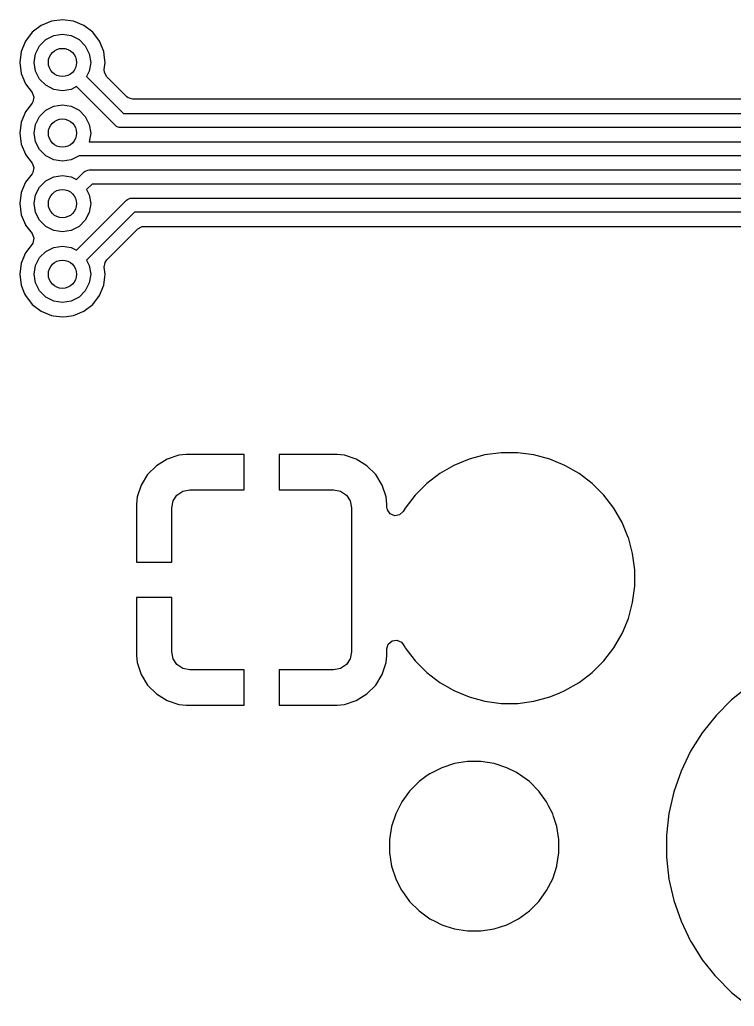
# Model space of a CAD drawing. Extents: x 51 to 261, y -150 to -32.
# Drawn here: x 199.17 to 209.29, y -71.2 to -57.23 of the extents above; entities that cross this region are included whole.
import ezdxf

# ---------------------------------------------------------------- set-up
doc = ezdxf.new("R2010")
doc.units = 0
doc.layers.add('BLACK', color=7, linetype='CONTINUOUS')

msp = doc.modelspace()

# ---------------------------------------------------------------- linework, layer by layer
at = {"layer": 'BLACK', "linetype": 'CONTINUOUS'}
for p, q in [((199.614237, -57.247947), (199.46816, -57.308454)), ((199.614239, -57.247946), (199.614237, -57.247947)), ((199.770999, -57.227309), (199.614239, -57.247946)), ((199.771001, -57.227309), (199.770999, -57.227309)), ((199.92776, -57.247946), (199.771001, -57.227309)), ((199.927762, -57.247947), (199.92776, -57.247946)), ((200.073841, -57.308455), (199.927762, -57.247947)), ((199.342718, -57.404709), (199.246463, -57.530151)), ((199.46816, -57.308454), (199.342718, -57.404709)), ((199.647393, -57.452568), (199.771, -57.432991)), ((199.771, -57.432991), (199.894607, -57.452568)), ((200.199282, -57.404709), (200.073841, -57.308455)), ((200.295536, -57.53015), (200.199282, -57.404709)), ((199.246463, -57.530151), (199.185956, -57.676228)), ((199.447393, -57.597877), (199.535886, -57.509384)), ((199.535886, -57.509384), (199.647393, -57.452568)), ((199.894607, -57.452568), (200.006114, -57.509384)), ((200.006114, -57.509384), (200.094607, -57.597877)), ((200.356044, -57.676229), (200.295536, -57.53015)), ((199.185955, -57.67623), (199.165318, -57.832989)), ((199.185956, -57.676228), (199.185955, -57.67623)), ((199.371, -57.832991), (199.390577, -57.709384)), ((199.390577, -57.709384), (199.447393, -57.597877)), ((200.094607, -57.597877), (200.151423, -57.709384)), ((200.151423, -57.709384), (200.171, -57.832991)), ((200.356044, -57.67623), (200.356044, -57.676229)), ((200.367973, -57.766843), (200.356044, -57.67623)), ((199.165318, -57.832989), (199.165318, -57.832992)), ((199.165318, -57.832992), (199.185955, -57.989751)), ((199.390577, -57.956598), (199.371, -57.832991)), ((200.171, -57.832991), (200.151423, -57.956598)), ((200.36364, -57.932054), (200.376682, -57.832991)), ((200.376682, -57.832991), (200.367973, -57.766843)), ((199.185955, -57.989751), (199.185956, -57.989753)), ((199.185956, -57.989753), (199.246464, -58.135832)), ((199.447393, -58.068105), (199.390577, -57.956598)), ((200.151423, -57.956598), (200.112472, -58.033041)), ((200.365413, -57.974595), (200.36364, -57.932054)), ((200.398898, -58.035918), (200.365413, -57.974595)), ((199.246464, -58.135832), (199.339829, -58.257508)), ((199.535886, -58.156598), (199.447393, -58.068105)), ((200.112472, -58.033041), (200.63443, -58.555)), ((200.515978, -58.152998), (200.398898, -58.035918)), ((199.339829, -58.257508), (199.365022, -58.322674)), ((199.647393, -58.213414), (199.535886, -58.156598)), ((199.771, -58.232991), (199.647393, -58.213414)), ((199.894607, -58.213414), (199.771, -58.232991)), ((199.97105, -58.174463), (199.894607, -58.213414)), ((200.522298, -58.72571), (199.97105, -58.174463)), ((200.681161, -58.318181), (200.515978, -58.152998)), ((199.339828, -58.408478), (199.246464, -58.530151)), ((199.350984, -58.391119), (199.339828, -58.408478)), ((199.365022, -58.322674), (199.350984, -58.391119)), ((200.701803, -58.334815), (200.681161, -58.318181)), ((200.768842, -58.3545), (200.701803, -58.334815)), ((221.086628, -58.3545), (200.768842, -58.3545)), ((199.246464, -58.530151), (199.185956, -58.676231)), ((199.447393, -58.59788), (199.535886, -58.509387)), ((199.535886, -58.509387), (199.647393, -58.452571)), ((199.647393, -58.452571), (199.771, -58.432994)), ((199.771, -58.432994), (199.894607, -58.452571)), ((199.894607, -58.452571), (200.006114, -58.509387)), ((200.006114, -58.509387), (200.094607, -58.59788)), ((200.63443, -58.555), (221.047068, -58.555)), ((199.185955, -58.676233), (199.165318, -58.832992)), ((199.185956, -58.676231), (199.185955, -58.676233)), ((199.390577, -58.709387), (199.447393, -58.59788)), ((200.094607, -58.59788), (200.151423, -58.709387)), ((199.165318, -58.832992), (199.165318, -58.832995)), ((199.165318, -58.832995), (199.185955, -58.989754)), ((199.371, -58.832994), (199.390577, -58.709387)), ((199.390577, -58.956601), (199.371, -58.832994)), ((200.151423, -58.709387), (200.171, -58.832994)), ((200.171, -58.832994), (200.151677, -58.955)), ((200.537451, -58.738147), (200.522298, -58.72571)), ((200.548009, -58.74252), (200.537451, -58.738147)), ((200.5735, -58.753079), (200.548009, -58.74252)), ((200.593009, -58.755), (200.5735, -58.753079)), ((221.005646, -58.755), (200.593009, -58.755)), ((199.447393, -59.068108), (199.390577, -58.956601)), ((200.151677, -58.955), (220.881382, -58.955)), ((199.185955, -58.989754), (199.185956, -58.989756)), ((199.185956, -58.989756), (199.245676, -59.133934)), ((199.535886, -59.156601), (199.447393, -59.068108)), ((199.245676, -59.133934), (199.246464, -59.135835)), ((199.246464, -59.135835), (199.339829, -59.257511)), ((199.339829, -59.257511), (199.365022, -59.322677)), ((199.647393, -59.213417), (199.535886, -59.156601)), ((199.771, -59.232994), (199.647393, -59.213417)), ((199.894607, -59.213417), (199.771, -59.232994)), ((200.006114, -59.156601), (199.894607, -59.213417)), ((200.007715, -59.155), (200.006114, -59.156601)), ((220.83996, -59.155), (200.007715, -59.155)), ((199.350984, -59.391122), (199.339828, -59.408481)), ((199.365022, -59.322677), (199.350984, -59.391122)), ((199.971051, -59.491524), (200.078286, -59.38429)), ((200.078286, -59.38429), (200.093439, -59.371853)), ((200.093439, -59.371853), (200.105808, -59.36673)), ((200.105808, -59.36673), (200.129488, -59.356921)), ((200.129488, -59.356921), (200.148997, -59.355)), ((200.148997, -59.355), (220.715696, -59.355)), ((199.246464, -59.530154), (199.185956, -59.676234)), ((199.339828, -59.408481), (199.246464, -59.530154)), ((199.447393, -59.597883), (199.535886, -59.50939)), ((199.535886, -59.50939), (199.647393, -59.452574)), ((199.647393, -59.452574), (199.771, -59.432997)), ((199.771, -59.432997), (199.894607, -59.452574)), ((199.894607, -59.452574), (199.971051, -59.491524)), ((199.185955, -59.676236), (199.165318, -59.832995)), ((199.185956, -59.676234), (199.185955, -59.676236)), ((199.390577, -59.70939), (199.447393, -59.597883)), ((200.190418, -59.555), (200.112472, -59.632945)), ((200.112472, -59.632945), (200.151423, -59.70939)), ((220.674274, -59.555), (200.190418, -59.555)), ((199.371, -59.832997), (199.390577, -59.70939)), ((199.97105, -60.491527), (200.678289, -59.784289)), ((200.151423, -59.70939), (200.171, -59.832997)), ((200.678289, -59.784289), (200.693443, -59.771853)), ((200.693443, -59.771853), (200.729491, -59.756921)), ((200.729491, -59.756921), (200.749, -59.755)), ((200.749, -59.755), (220.55001, -59.755)), ((199.165318, -59.832995), (199.165318, -59.832998)), ((199.165318, -59.832998), (199.185955, -59.989757)), ((199.390577, -59.956604), (199.371, -59.832997)), ((199.447393, -60.068111), (199.390577, -59.956604)), ((200.151423, -59.956604), (200.094607, -60.068111)), ((200.790422, -59.955), (200.112472, -60.632949)), ((200.171, -59.832997), (200.151423, -59.956604)), ((220.508588, -59.955), (200.790422, -59.955)), ((199.185955, -59.989757), (199.185956, -59.989759)), ((199.185956, -59.989759), (199.246195, -60.13519)), ((199.535886, -60.156604), (199.447393, -60.068111)), ((200.094607, -60.068111), (200.006114, -60.156604)), ((199.246195, -60.13519), (199.246464, -60.135838)), ((199.246464, -60.135838), (199.339829, -60.257514)), ((199.647393, -60.21342), (199.535886, -60.156604)), ((199.771, -60.232997), (199.647393, -60.21342)), ((199.894607, -60.21342), (199.771, -60.232997)), ((200.006114, -60.156604), (199.894607, -60.21342)), ((200.398895, -60.630074), (200.837152, -60.191819)), ((200.837152, -60.191819), (200.898475, -60.158334)), ((200.898475, -60.158334), (200.924833, -60.1555)), ((200.924833, -60.1555), (220.374177, -60.1555)), ((199.339829, -60.257514), (199.365022, -60.32268)), ((199.365022, -60.32268), (199.350984, -60.391125)), ((199.339828, -60.408484), (199.246464, -60.530157)), ((199.350984, -60.391125), (199.339828, -60.408484)), ((199.447393, -60.597886), (199.535886, -60.509393)), ((199.535886, -60.509393), (199.647393, -60.452577)), ((199.647393, -60.452577), (199.771, -60.433)), ((199.771, -60.433), (199.894607, -60.452577)), ((199.894607, -60.452577), (199.97105, -60.491527)), ((199.246464, -60.530157), (199.185956, -60.676237)), ((199.390577, -60.709393), (199.447393, -60.597886)), ((200.112472, -60.632949), (200.151423, -60.709393)), ((200.374405, -60.664902), (200.398895, -60.630074)), ((199.185955, -60.676239), (199.165318, -60.832998)), ((199.185956, -60.676237), (199.185955, -60.676239)), ((199.371, -60.833), (199.390577, -60.709393)), ((200.151423, -60.709393), (200.171, -60.833)), ((200.36364, -60.733936), (200.374405, -60.664902)), ((200.371891, -60.796609), (200.36364, -60.733936)), ((200.376682, -60.833), (200.371891, -60.796609)), ((199.165318, -60.832998), (199.165318, -60.833001)), ((199.165318, -60.833001), (199.185955, -60.98976)), ((199.390577, -60.956607), (199.371, -60.833)), ((200.171, -60.833), (200.151423, -60.956607)), ((200.356044, -60.989762), (200.371862, -60.869615)), ((200.371862, -60.869615), (200.376682, -60.833001)), ((200.376682, -60.833001), (200.376682, -60.833)), ((199.185955, -60.98976), (199.185956, -60.989762)), ((199.185956, -60.989762), (199.235285, -61.108854)), ((199.447393, -61.068114), (199.390577, -60.956607)), ((199.535886, -61.156607), (199.447393, -61.068114)), ((200.094607, -61.068114), (200.006114, -61.156607)), ((200.151423, -60.956607), (200.094607, -61.068114)), ((200.295536, -61.135841), (200.356044, -60.989762)), ((199.235285, -61.108854), (199.246464, -61.135841)), ((199.246464, -61.135841), (199.342718, -61.261282)), ((199.647393, -61.213423), (199.535886, -61.156607)), ((199.771, -61.233), (199.647393, -61.213423)), ((199.894607, -61.213423), (199.771, -61.233)), ((200.006114, -61.156607), (199.894607, -61.213423)), ((200.199282, -61.261282), (200.295536, -61.135841)), ((199.342718, -61.261282), (199.468159, -61.357536)), ((200.073841, -61.357536), (200.199282, -61.261282)), ((199.468159, -61.357536), (199.614238, -61.418044)), ((199.614238, -61.418044), (199.645062, -61.422102)), ((199.645062, -61.422102), (199.770999, -61.438682)), ((199.770999, -61.438682), (199.771, -61.438682)), ((199.771, -61.438682), (199.771001, -61.438682)), ((199.771001, -61.438682), (199.829571, -61.430971)), ((199.829571, -61.430971), (199.927762, -61.418044)), ((199.927762, -61.418044), (200.073841, -61.357536)), ((201.420309, -63.397548), (201.252778, -63.453062)), ((201.523705, -63.386985), (201.420309, -63.397548)), ((201.523721, -63.386984), (201.523705, -63.386985)), ((202.344025, -63.386984), (201.523721, -63.386984)), ((202.344025, -63.886984), (202.344025, -63.386984)), ((203.664343, -63.386984), (202.844025, -63.386984)), ((202.844025, -63.386984), (202.844025, -63.886984)), ((203.76774, -63.397548), (203.664343, -63.386984)), ((203.935271, -63.453062), (203.76774, -63.397548)), ((205.534383, -63.451589), (205.31937, -63.540649)), ((205.759208, -63.391347), (205.534383, -63.451589)), ((205.989948, -63.36097), (205.759208, -63.391347)), ((205.989953, -63.360969), (205.989948, -63.36097)), ((205.989959, -63.360969), (205.989953, -63.360969)), ((206.222703, -63.360969), (205.989959, -63.360969)), ((206.222708, -63.360969), (206.222703, -63.360969)), ((206.222713, -63.36097), (206.222708, -63.360969)), ((206.453453, -63.391347), (206.222713, -63.36097)), ((206.453456, -63.391347), (206.453453, -63.391347)), ((206.453457, -63.391348), (206.453456, -63.391347)), ((206.554837, -63.418513), (206.453457, -63.391348)), ((206.678278, -63.451589), (206.554837, -63.418513)), ((206.893291, -63.540649), (206.678278, -63.451589)), ((201.102557, -63.545719), (200.97776, -63.670516)), ((201.252773, -63.453064), (201.102557, -63.545719)), ((201.252778, -63.453062), (201.252773, -63.453064)), ((203.935276, -63.453064), (203.935271, -63.453062)), ((204.085492, -63.545719), (203.935276, -63.453064)), ((204.210289, -63.670516), (204.085492, -63.545719)), ((205.319354, -63.540657), (205.117806, -63.657022)), ((205.31937, -63.540649), (205.319354, -63.540657)), ((206.893307, -63.540657), (206.893291, -63.540649)), ((207.094855, -63.657022), (206.893307, -63.540657)), ((200.97776, -63.670516), (200.885105, -63.820732)), ((204.302944, -63.820732), (204.210289, -63.670516)), ((205.11779, -63.657033), (204.933151, -63.798711)), ((205.117806, -63.657022), (205.11779, -63.657033)), ((207.094858, -63.657024), (207.094855, -63.657022)), ((207.094863, -63.657027), (207.094858, -63.657024)), ((207.094869, -63.657031), (207.094863, -63.657027)), ((207.094871, -63.657033), (207.094869, -63.657031)), ((207.27951, -63.798711), (207.094871, -63.657033)), ((200.885103, -63.820737), (200.829589, -63.988268)), ((200.885105, -63.820732), (200.885103, -63.820737)), ((204.302946, -63.820737), (204.302944, -63.820732)), ((204.35846, -63.988268), (204.302946, -63.820737)), ((204.933144, -63.798717), (204.768579, -63.963282)), ((204.933151, -63.798711), (204.933144, -63.798717)), ((207.279517, -63.798717), (207.27951, -63.798711)), ((207.444082, -63.963282), (207.279517, -63.798717)), ((200.829589, -63.988268), (200.819025, -64.091665)), ((201.338436, -64.0444), (201.393713, -63.961672)), ((201.393713, -63.961672), (201.476441, -63.906395)), ((201.476441, -63.906395), (201.574025, -63.886984)), ((201.574025, -63.886984), (202.344025, -63.886984)), ((202.844025, -63.886984), (203.614025, -63.886984)), ((203.614025, -63.886984), (203.711609, -63.906395)), ((203.711609, -63.906395), (203.794337, -63.961672)), ((203.794337, -63.961672), (203.849614, -64.0444)), ((204.369023, -64.091665), (204.35846, -63.988268)), ((204.768573, -63.963289), (204.626895, -64.147928)), ((204.768579, -63.963282), (204.768573, -63.963289)), ((207.444088, -63.963289), (207.444082, -63.963282)), ((207.4926, -64.026511), (207.444088, -63.963289)), ((200.819025, -64.091665), (200.819025, -64.911984)), ((201.319025, -64.141984), (201.338436, -64.0444)), ((201.319025, -64.911984), (201.319025, -64.141984)), ((203.849614, -64.0444), (203.869025, -64.141984)), ((203.869025, -64.141984), (203.869025, -66.181984)), ((204.369024, -64.09168), (204.369023, -64.091665)), ((204.369024, -64.131797), (204.369024, -64.09168)), ((204.375843, -64.172352), (204.369024, -64.131797)), ((204.626881, -64.147949), (204.60041, -64.193798)), ((204.626895, -64.147928), (204.626881, -64.147949)), ((207.585773, -64.147937), (207.4926, -64.026511)), ((207.585777, -64.147944), (207.585773, -64.147937)), ((207.702142, -64.349492), (207.585777, -64.147944)), ((204.416371, -64.229267), (204.375843, -64.172352)), ((204.481236, -64.255235), (204.416371, -64.229267)), ((204.549843, -64.242013), (204.481236, -64.255235)), ((204.60041, -64.193798), (204.549843, -64.242013)), ((207.70215, -64.349508), (207.702142, -64.349492)), ((207.790301, -64.562327), (207.70215, -64.349508)), ((207.791213, -64.564529), (207.790301, -64.562327)), ((207.851452, -64.789343), (207.791213, -64.564529)), ((207.881831, -65.020097), (207.851452, -64.789343)), ((200.819025, -64.911984), (201.319025, -64.911984)), ((207.881831, -65.252841), (207.881831, -65.020097)), ((207.851452, -65.483595), (207.881831, -65.252841)), ((201.319025, -65.411984), (200.819026, -65.411984)), ((200.819026, -65.411984), (200.819026, -66.232302)), ((201.319025, -66.181984), (201.319025, -65.411984)), ((207.791213, -65.708409), (207.851452, -65.483595)), ((207.706714, -65.912411), (207.79121, -65.708416)), ((207.791209, -65.708416), (207.791213, -65.708409)), ((207.79121, -65.708416), (207.791209, -65.708416)), ((207.585773, -66.125001), (207.702146, -65.923438)), ((207.702146, -65.923438), (207.706714, -65.912411)), ((204.369024, -66.141142), (204.388708, -66.074103)), ((204.388708, -66.074103), (204.441511, -66.028347)), ((204.441511, -66.028347), (204.51067, -66.018403)), ((204.51067, -66.018403), (204.574226, -66.047427)), ((204.574226, -66.047427), (204.60041, -66.07914)), ((204.60041, -66.07914), (204.621762, -66.116121)), ((200.819026, -66.232302), (200.829589, -66.335699)), ((201.338436, -66.279568), (201.319025, -66.181984)), ((203.869025, -66.181984), (203.849614, -66.279568)), ((204.35846, -66.335699), (204.369024, -66.232302)), ((204.369024, -66.232302), (204.369024, -66.141142)), ((204.621762, -66.116121), (204.626889, -66.125001)), ((204.626889, -66.125001), (204.626894, -66.125007)), ((204.626894, -66.125007), (204.626895, -66.125009)), ((204.626895, -66.125009), (204.768573, -66.309648)), ((207.444087, -66.30965), (207.585773, -66.125001)), ((200.829589, -66.335699), (200.885103, -66.50323)), ((201.393713, -66.362296), (201.338436, -66.279568)), ((201.476441, -66.417573), (201.393713, -66.362296)), ((203.794337, -66.362296), (203.711609, -66.417573)), ((203.849614, -66.279568), (203.794337, -66.362296)), ((204.302946, -66.50323), (204.35846, -66.335699)), ((204.768573, -66.309648), (204.768579, -66.309655)), ((204.768579, -66.309655), (204.933144, -66.47422)), ((207.279512, -66.474225), (207.444087, -66.30965)), ((200.885103, -66.50323), (200.885105, -66.503235)), ((200.885105, -66.503235), (200.97776, -66.653451)), ((201.574025, -66.436984), (201.476441, -66.417573)), ((202.344025, -66.436984), (201.574025, -66.436984)), ((202.344025, -66.936982), (202.344025, -66.436984)), ((203.614025, -66.436984), (202.844025, -66.436984)), ((202.844025, -66.436984), (202.844025, -66.936983)), ((203.711609, -66.417573), (203.614025, -66.436984)), ((204.210289, -66.653451), (204.302944, -66.503235)), ((204.302944, -66.503235), (204.302946, -66.50323)), ((204.933144, -66.47422), (204.933151, -66.474226)), ((204.933151, -66.474226), (205.056291, -66.568714)), ((207.094863, -66.615911), (207.279512, -66.474225)), ((200.97776, -66.653451), (201.102557, -66.778248)), ((204.085492, -66.778248), (204.210289, -66.653451)), ((205.056291, -66.568714), (205.117799, -66.615911)), ((205.117799, -66.615911), (205.130464, -66.623223)), ((205.130464, -66.623223), (205.319354, -66.73228)), ((206.8933, -66.732284), (207.094863, -66.615911)), ((201.102557, -66.778248), (201.252773, -66.870903)), ((203.935276, -66.870903), (204.085492, -66.778248)), ((205.319354, -66.73228), (205.31937, -66.732288)), ((205.31937, -66.732288), (205.534383, -66.821348)), ((206.678271, -66.821351), (206.808437, -66.767435)), ((206.808437, -66.767435), (206.893291, -66.732288)), ((206.893291, -66.732288), (206.893294, -66.732286)), ((206.893294, -66.732286), (206.8933, -66.732284)), ((209.497699, -66.669312), (209.253972, -66.863677)), ((201.252773, -66.870903), (201.252778, -66.870905)), ((201.252778, -66.870905), (201.420309, -66.926419)), ((201.420309, -66.926419), (201.523712, -66.936983)), ((201.523712, -66.936983), (202.344024, -66.936983)), ((202.344024, -66.936983), (202.344025, -66.936982)), ((202.844025, -66.936983), (203.664329, -66.936983)), ((203.664329, -66.936983), (203.664343, -66.936982)), ((203.664343, -66.936982), (203.76774, -66.926419)), ((203.76774, -66.926419), (203.935271, -66.870905)), ((203.935271, -66.870905), (203.935276, -66.870903)), ((205.534383, -66.821348), (205.534385, -66.821348)), ((205.534385, -66.821348), (205.534391, -66.821351)), ((205.534391, -66.821351), (205.759205, -66.88159)), ((205.759205, -66.88159), (205.989959, -66.911969)), ((205.989959, -66.911969), (205.989966, -66.911969)), ((205.989966, -66.911969), (206.222696, -66.911969)), ((206.222696, -66.911969), (206.222703, -66.911969)), ((206.222703, -66.911969), (206.453457, -66.88159)), ((206.453457, -66.88159), (206.678271, -66.821351)), ((209.253972, -66.863677), (209.033539, -67.08411)), ((209.033539, -67.08411), (208.839174, -67.327837)), ((208.839174, -67.327837), (208.673319, -67.591794)), ((208.673319, -67.591794), (208.538064, -67.872654)), ((205.325212, -67.765528), (205.145494, -67.823923)), ((205.511845, -67.735969), (205.325212, -67.765528)), ((205.51185, -67.735969), (205.511845, -67.735969)), ((205.700812, -67.735969), (205.51185, -67.735969)), ((205.700817, -67.735969), (205.700812, -67.735969)), ((205.887449, -67.765528), (205.700817, -67.735969)), ((206.067167, -67.823923), (205.887449, -67.765528)), ((204.977131, -67.909709), (204.941438, -67.935642)), ((205.145494, -67.823923), (204.977131, -67.909709)), ((206.195265, -67.889193), (206.067167, -67.823923)), ((206.23553, -67.909709), (206.195265, -67.889193)), ((206.388404, -68.020779), (206.23553, -67.909709)), ((208.538064, -67.872654), (208.435106, -68.166889)), ((204.824255, -68.020781), (204.690643, -68.154393)), ((204.824256, -68.020781), (204.824255, -68.020781)), ((204.824258, -68.020779), (204.824256, -68.020781)), ((204.941438, -67.935642), (204.824258, -68.020779)), ((206.522021, -68.154396), (206.388404, -68.020779)), ((204.690641, -68.154396), (204.649885, -68.210492)), ((204.690643, -68.154394), (204.690641, -68.154396)), ((204.690643, -68.154393), (204.690643, -68.154394)), ((206.633091, -68.30727), (206.522021, -68.154396)), ((208.435102, -68.166901), (208.365735, -68.470819)), ((208.435106, -68.166889), (208.435102, -68.166901)), ((204.579571, -68.307269), (204.493785, -68.475632)), ((204.649885, -68.210492), (204.579571, -68.307269)), ((206.661399, -68.362828), (206.633091, -68.30727)), ((204.493785, -68.475632), (204.43539, -68.65535)), ((206.718876, -68.475632), (206.661399, -68.362828)), ((206.718876, -68.475634), (206.718876, -68.475632)), ((206.718878, -68.475637), (206.718876, -68.475634)), ((206.732087, -68.516291), (206.718878, -68.475637)), ((208.365733, -68.470835), (208.330831, -68.780595)), ((208.365735, -68.470819), (208.365733, -68.470835)), ((206.777271, -68.65535), (206.732087, -68.516291)), ((204.43539, -68.65535), (204.405831, -68.841982)), ((206.797108, -68.780595), (206.777271, -68.65535)), ((204.405831, -68.841982), (204.405831, -69.030955)), ((206.806831, -68.841982), (206.797108, -68.780595)), ((206.806831, -69.030955), (206.806831, -68.841982)), ((208.330831, -68.780595), (208.330831, -69.092342)), ((204.405831, -69.030955), (204.43539, -69.217587)), ((206.778663, -69.2088), (206.806831, -69.030955)), ((208.330831, -69.092342), (208.365733, -69.402102)), ((204.43539, -69.217587), (204.493785, -69.397305)), ((206.718878, -69.397301), (206.777271, -69.217587)), ((206.777271, -69.217587), (206.778663, -69.2088)), ((204.493785, -69.397305), (204.573447, -69.553649)), ((206.633091, -69.565668), (206.718878, -69.397301)), ((208.365733, -69.402102), (208.365735, -69.402118)), ((208.365735, -69.402118), (208.435102, -69.706036)), ((204.573447, -69.553649), (204.579571, -69.565668)), ((204.579571, -69.565668), (204.690641, -69.718542)), ((206.522021, -69.718542), (206.633091, -69.565668)), ((204.690641, -69.718542), (204.824258, -69.852159)), ((206.388404, -69.852159), (206.522021, -69.718542)), ((208.435102, -69.706036), (208.435106, -69.706048)), ((208.435106, -69.706048), (208.538064, -70.000283)), ((204.824258, -69.852159), (204.977132, -69.963229)), ((206.23553, -69.963229), (206.388404, -69.852159)), ((204.977132, -69.963229), (205.049849, -70.00028)), ((205.049849, -70.00028), (205.145494, -70.049014)), ((206.067163, -70.049016), (206.23553, -69.963229)), ((208.538064, -70.000283), (208.673319, -70.281143)), ((205.145494, -70.049014), (205.145496, -70.049014)), ((205.145496, -70.049014), (205.145499, -70.049016)), ((205.145499, -70.049016), (205.203587, -70.06789)), ((205.203587, -70.06789), (205.325212, -70.107409)), ((205.325212, -70.107409), (205.511845, -70.136969)), ((205.511845, -70.136969), (205.51185, -70.136969)), ((205.51185, -70.136969), (205.700817, -70.136969)), ((205.700817, -70.136969), (205.887449, -70.107409)), ((205.887449, -70.107409), (206.067163, -70.049016)), ((208.673319, -70.281143), (208.686168, -70.301592)), ((208.686168, -70.301592), (208.839175, -70.545102)), ((208.839175, -70.545102), (208.958804, -70.695112)), ((208.958804, -70.695112), (209.016566, -70.767544)), ((209.016566, -70.767544), (209.03354, -70.788828)), ((209.03354, -70.788828), (209.253972, -71.00926)), ((209.253972, -71.00926), (209.497698, -71.203625))]:
    msp.add_line(p, q, dxfattribs=at)
at = {"layer": 'BLACK'}
for centre in [(199.771, -57.832991), (199.771, -58.832994), (199.771, -59.832997), (199.771, -60.833)]:
    msp.add_circle(centre, 0.2, dxfattribs=at)

doc.saveas('drawing.dxf')
